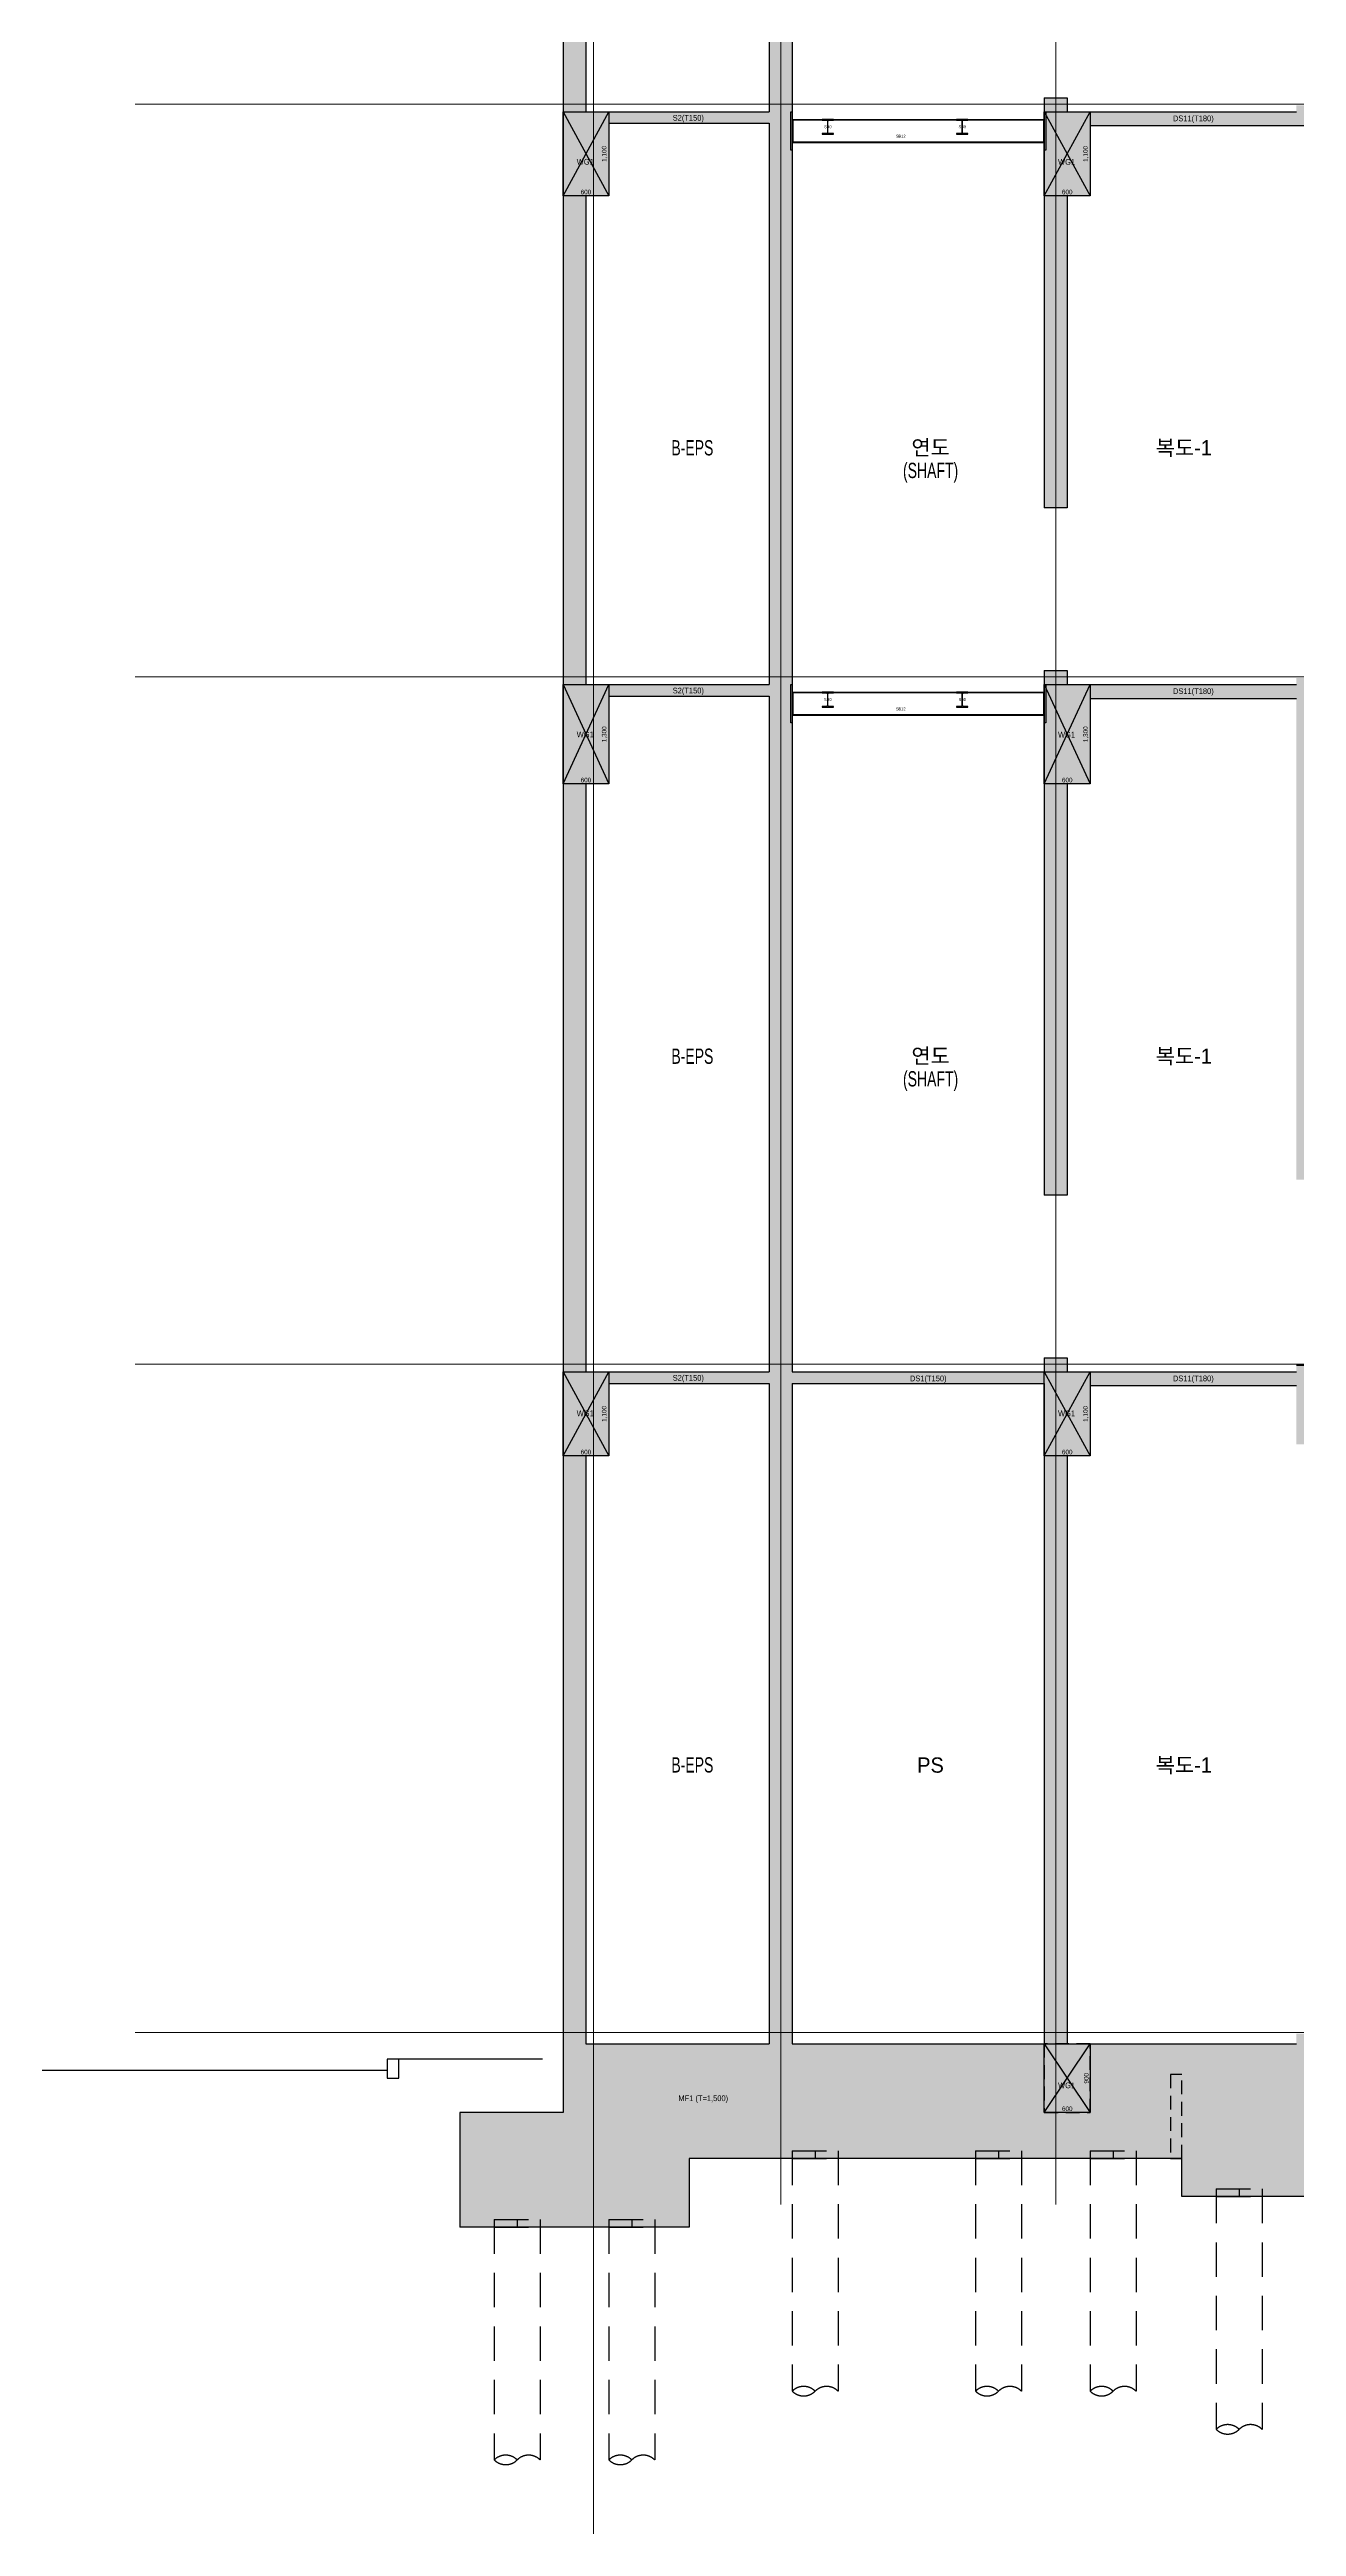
# Model space of a CAD drawing. Header units: millimetres. Extents: x 0 to 841000, y -242618 to -87908.
# Drawn here: x 278540 to 294861, y -207949 to -175513 of the extents above; entities that cross this region are included whole.
import ezdxf
from ezdxf.enums import TextEntityAlignment as Align

# ---------------------------------------------------------------- set-up
doc = ezdxf.new("R2010")
doc.units = ezdxf.units.MM
doc.header["$LTSCALE"] = 250
for name, pattern in [('HID', [2.8, 1.8, -1]), ('HIDDEN', [9.525, 6.35, -3.175]), ('PHANTOM2', [31.75, 15.875, -3.175, 3.175, -3.175, 3.175, -3.175])]:
    doc.linetypes.add(name, pattern=pattern)
doc.layers.get('Defpoints').update_dxf_attribs({"color": 151})
for name, color, linetype in [('A-CON', 2, 'Continuous'), ('A-CON-HID', 4, 'HID'), ('A-ETC-5', 5, 'Continuous'), ('A-SITE', 3, 'PHANTOM2'), ('S-STEEL', 3, 'Continuous'), ('구조SOLID', 253, 'Continuous'), ('기초', 5, 'HIDDEN')]:
    doc.layers.add(name, color=color, linetype=linetype)
for name, color, linetype, plot in [('AS-HIDLINE', 205, 'Continuous', False), ('NO-TEXT', 150, 'Continuous', False), ('NOPLOT', 191, 'Continuous', False)]:
    doc.layers.add(name, color=color, linetype=linetype, plot=plot)
doc.layers.add('CEN', color=1, linetype='Continuous', lineweight=9)
doc.styles.add('Gdim', font='Dotum.ttf')
doc.dimstyles.new('G-Xdim', dxfattribs={"dimscale": 30, "dimtxt": 2, "dimasz": 1, "dimexe": 1.2, "dimexo": 1.2, "dimgap": 0, "dimtad": 1, "dimdec": 1, "dimdsep": 46, "dimlunit": 6, "dimtxsty": 'Gdim', "dimcen": 1, "dimse1": 1, "dimse2": 1, "dimsd1": 1, "dimsd2": 1, "dimclrd": 1, "dimclre": 1, "dimclrt": 256, "dimadec": 0, "dimazin": 0, "dimtfac": 1, "dimtdec": 1, "dimtix": 1, "dimtmove": 2, "dimatfit": 1, "dimfxl": 2, "dimtolj": 1, "dimlwd": -1, "dimlwe": -1, "dimarcsym": 0})

# ---------------------------------------------------------------- blocks, each defined once
blk = doc.blocks.new('*D623')
at = {"layer": 'Defpoints', "color": 0, "linetype": 'Continuous', "transparency": 16777216}
for p in [(-200, -1100), (400, -1080), (400, -1100)]:
    blk.add_point(p, dxfattribs=at)
at = {"layer": 'AS-HIDLINE', "linetype": 'Continuous', "transparency": 16777216, "insert": (100, -1050), "char_height": 60, "attachment_point": 5, "style": 'Gdim'}
blk.add_mtext('\\A1;600', dxfattribs=at)
blk = doc.blocks.new('*D624')
at = {"layer": 'Defpoints', "color": 0, "linetype": 'Continuous', "transparency": 16777216}
for p in [(400, 0), (380, 0), (400, -1100)]:
    blk.add_point(p, dxfattribs=at)
at = {"layer": 'AS-HIDLINE', "linetype": 'Continuous', "transparency": 16777216, "insert": (344, -550), "char_height": 60, "attachment_point": 5, "rotation": 90, "style": 'Gdim'}
blk.add_mtext('\\A1;1,100', dxfattribs=at)
blk = doc.blocks.new('*D625')
at = {"layer": 'Defpoints', "color": 0, "linetype": 'Continuous', "transparency": 16777216}
for p in [(-200, -1100), (400, -1080), (400, -1100)]:
    blk.add_point(p, dxfattribs=at)
at = {"layer": 'AS-HIDLINE', "linetype": 'Continuous', "transparency": 16777216, "insert": (100, -1050), "char_height": 60, "attachment_point": 5, "style": 'Gdim'}
blk.add_mtext('\\A1;600', dxfattribs=at)
blk = doc.blocks.new('*D626')
at = {"layer": 'Defpoints', "color": 0, "linetype": 'Continuous', "transparency": 16777216}
for p in [(400, 0), (380, 0), (400, -1100)]:
    blk.add_point(p, dxfattribs=at)
at = {"layer": 'AS-HIDLINE', "linetype": 'Continuous', "transparency": 16777216, "insert": (344, -550), "char_height": 60, "attachment_point": 5, "rotation": 90, "style": 'Gdim'}
blk.add_mtext('\\A1;1,100', dxfattribs=at)
blk = doc.blocks.new('*D595')
at = {"layer": 'Defpoints', "color": 0, "linetype": 'Continuous', "transparency": 16777216}
for p in [(400, -1280), (-200, -1300), (400, -1300)]:
    blk.add_point(p, dxfattribs=at)
at = {"layer": 'AS-HIDLINE', "linetype": 'Continuous', "transparency": 16777216, "insert": (100, -1250), "char_height": 60, "attachment_point": 5, "style": 'Gdim'}
blk.add_mtext('\\A1;600', dxfattribs=at)
blk = doc.blocks.new('*D596')
at = {"layer": 'Defpoints', "color": 0, "linetype": 'Continuous', "transparency": 16777216}
for p in [(400, 0), (380, 0), (400, -1300)]:
    blk.add_point(p, dxfattribs=at)
at = {"layer": 'AS-HIDLINE', "linetype": 'Continuous', "transparency": 16777216, "insert": (344, -650), "char_height": 60, "attachment_point": 5, "rotation": 90, "style": 'Gdim'}
blk.add_mtext('\\A1;1,300', dxfattribs=at)
blk = doc.blocks.new('*D549')
at = {"layer": 'Defpoints', "color": 0, "linetype": 'Continuous', "transparency": 16777216}
for p in [(400, -1280), (-200, -1300), (400, -1300)]:
    blk.add_point(p, dxfattribs=at)
at = {"layer": 'AS-HIDLINE', "linetype": 'Continuous', "transparency": 16777216, "insert": (100, -1250), "char_height": 60, "attachment_point": 5, "style": 'Gdim'}
blk.add_mtext('\\A1;600', dxfattribs=at)
blk = doc.blocks.new('*D550')
at = {"layer": 'Defpoints', "color": 0, "linetype": 'Continuous', "transparency": 16777216}
for p in [(400, 0), (380, 0), (400, -1300)]:
    blk.add_point(p, dxfattribs=at)
at = {"layer": 'AS-HIDLINE', "linetype": 'Continuous', "transparency": 16777216, "insert": (344, -650), "char_height": 60, "attachment_point": 5, "rotation": 90, "style": 'Gdim'}
blk.add_mtext('\\A1;1,300', dxfattribs=at)
blk = doc.blocks.new('*D541')
at = {"layer": 'Defpoints', "color": 0, "linetype": 'Continuous', "transparency": 16777216}
for p in [(-200, -1100), (400, -1080), (400, -1100)]:
    blk.add_point(p, dxfattribs=at)
at = {"layer": 'AS-HIDLINE', "linetype": 'Continuous', "transparency": 16777216, "insert": (100, -1050), "char_height": 60, "attachment_point": 5, "style": 'Gdim'}
blk.add_mtext('\\A1;600', dxfattribs=at)
blk = doc.blocks.new('*D542')
at = {"layer": 'Defpoints', "color": 0, "linetype": 'Continuous', "transparency": 16777216}
for p in [(400, 0), (380, 0), (400, -1100)]:
    blk.add_point(p, dxfattribs=at)
at = {"layer": 'AS-HIDLINE', "linetype": 'Continuous', "transparency": 16777216, "insert": (344, -550), "char_height": 60, "attachment_point": 5, "rotation": 90, "style": 'Gdim'}
blk.add_mtext('\\A1;1,100', dxfattribs=at)
blk = doc.blocks.new('*D543')
at = {"layer": 'Defpoints', "color": 0, "linetype": 'Continuous', "transparency": 16777216}
for p in [(-200, -1100), (400, -1080), (400, -1100)]:
    blk.add_point(p, dxfattribs=at)
at = {"layer": 'AS-HIDLINE', "linetype": 'Continuous', "transparency": 16777216, "insert": (100, -1050), "char_height": 60, "attachment_point": 5, "style": 'Gdim'}
blk.add_mtext('\\A1;600', dxfattribs=at)
blk = doc.blocks.new('*D544')
at = {"layer": 'Defpoints', "color": 0, "linetype": 'Continuous', "transparency": 16777216}
for p in [(400, 0), (380, 0), (400, -1100)]:
    blk.add_point(p, dxfattribs=at)
at = {"layer": 'AS-HIDLINE', "linetype": 'Continuous', "transparency": 16777216, "insert": (344, -550), "char_height": 60, "attachment_point": 5, "rotation": 90, "style": 'Gdim'}
blk.add_mtext('\\A1;1,100', dxfattribs=at)
blk = doc.blocks.new('파일')
at = {"layer": 'NOPLOT', "linetype": 'HID'}
blk.add_line((71, 790, 0), (671, 790, 0), dxfattribs=at)
at = {"layer": 'NOPLOT'}
blk.add_line((371, 890, 0), (371, 790, 0), dxfattribs=at)
at = {"layer": '기초', "linetype": 'HID'}
for p, q in [((71, 890, 0), (671, 890, 0)), ((71, 890, 0), (71, -2258, 0)), ((671, 890, 0), (671, -2258, 0))]:
    blk.add_line(p, q, dxfattribs=at)
for centre, start, end in [((221, -2408, 0), 45, 135), ((221, -2108, 0), 225, 315), ((521, -2408, 0), 45, 135)]:
    blk.add_arc(centre, 212, start, end, dxfattribs=at)
blk = doc.blocks.new('*U75')
blk.add_lwpolyline([(-16, 9, 0.414214), (-3, 22), (-3, 172, 0.414214), (-16, 185), (-75, 185), (-75, 194), (75, 194), (75, 185), (16, 185, 0.414214), (3, 172), (3, 22, 0.414214), (16, 9), (75, 9), (75, 0), (-75, 0), (-75, 9)], format="xyb", close=True)
blk = doc.blocks.new('A$C235439a9')
at = {"layer": 'A-ETC-5'}
for p, q in [((-3290, 1168), (-10, 1168)), ((-3290, 1168), (-3290, 868)), ((-10, 1159), (-3290, 1159)), ((-10, 1168), (-10, 868)), ((-3290, 877), (-10, 877)), ((-3290, 868), (-10, 868))]:
    blk.add_line(p, q, dxfattribs=at)
at = {"layer": 'S-STEEL', "elevation": 0}
blk.add_lwpolyline([(-3319, 1268), (-3300, 1268), (-3300, 768), (-3319, 768)], close=True, dxfattribs=at)
at = {"layer": 'S-STEEL'}
blk.add_lwpolyline([(0, 1268), (19, 1268), (19, 768), (0, 768)], close=True, dxfattribs=at)
at = {"layer": 'S-STEEL', "xscale": -1, "rotation": 180}
for p in [(-2835, 1168), (-1075, 1168)]:
    blk.add_blockref('*U75', p, dxfattribs=at)
at = {"layer": 'AS-HIDLINE', "linetype": 'Continuous', "style": 'Gdim'}
for s, p in [('SB0', (-2834, 1073)), ('SB0', (-1074, 1073)), ('SB12', (-1880, 950))]:
    blk.add_text(s, height=37.5, dxfattribs=at).set_placement(p, align=Align.MIDDLE_CENTER)
blk = doc.blocks.new('*D303')
at = {"layer": 'Defpoints', "color": 0, "linetype": 'Continuous', "transparency": 16777216}
for p in [(-200, -900), (400, -880), (400, -900)]:
    blk.add_point(p, dxfattribs=at)
at = {"layer": 'AS-HIDLINE', "linetype": 'Continuous', "transparency": 16777216, "insert": (100, -850), "char_height": 60, "attachment_point": 5, "style": 'Gdim'}
blk.add_mtext('\\A1;600', dxfattribs=at)
blk = doc.blocks.new('*D304')
at = {"layer": 'Defpoints', "color": 0, "linetype": 'Continuous', "transparency": 16777216}
for p in [(400, 0), (380, 0), (400, -900)]:
    blk.add_point(p, dxfattribs=at)
at = {"layer": 'AS-HIDLINE', "linetype": 'Continuous', "transparency": 16777216, "insert": (350, -450), "char_height": 60, "attachment_point": 5, "rotation": 90, "style": 'Gdim'}
blk.add_mtext('\\A1;900', dxfattribs=at)
blk = doc.blocks.new('*U259')
at = {"layer": 'AS-HIDLINE', "linetype": 'Continuous'}
for p, q in [((-200, -1100), (400, 0)), ((-200, 0), (400, -1100))]:
    blk.add_line(p, q, dxfattribs=at)
blk.add_lwpolyline([(-200, -1100), (-200, 0), (400, 0), (400, -1100)], close=True, dxfattribs=at)
dim = blk.add_linear_dim(base=(380.13, 0), p1=(400, -1100), p2=(400, 0), angle=90, dimstyle='G-Xdim', override={"dimtxsty": 'Gdim'}, dxfattribs=at)
dim.commit()
dim.dimension.update_dxf_attribs({"geometry": '*D624', "text_midpoint": (344.31, -550)})
dim = blk.add_linear_dim(base=(400, -1080.06), p1=(-200, -1100), p2=(400, -1100), dimstyle='G-Xdim', override={"dimtxsty": 'Gdim'}, dxfattribs=at)
dim.commit()
dim.dimension.update_dxf_attribs({"geometry": '*D623', "text_midpoint": (100, -1050.02)})
blk = doc.blocks.new('*U260')
at = {"layer": 'AS-HIDLINE', "linetype": 'Continuous'}
for p, q in [((-200, -1100), (400, 0)), ((-200, 0), (400, -1100))]:
    blk.add_line(p, q, dxfattribs=at)
blk.add_lwpolyline([(-200, -1100), (-200, 0), (400, 0), (400, -1100)], close=True, dxfattribs=at)
dim = blk.add_linear_dim(base=(380.13, 0), p1=(400, -1100), p2=(400, 0), angle=90, dimstyle='G-Xdim', override={"dimtxsty": 'Gdim'}, dxfattribs=at)
dim.commit()
dim.dimension.update_dxf_attribs({"geometry": '*D626', "text_midpoint": (344.31, -550)})
dim = blk.add_linear_dim(base=(400, -1080.06), p1=(-200, -1100), p2=(400, -1100), dimstyle='G-Xdim', override={"dimtxsty": 'Gdim'}, dxfattribs=at)
dim.commit()
dim.dimension.update_dxf_attribs({"geometry": '*D625', "text_midpoint": (100, -1050.02)})
blk = doc.blocks.new('*U245')
at = {"layer": 'AS-HIDLINE', "linetype": 'Continuous'}
for p, q in [((-200, -1300), (400, 0)), ((-200, 0), (400, -1300))]:
    blk.add_line(p, q, dxfattribs=at)
blk.add_lwpolyline([(-200, -1300), (-200, 0), (400, 0), (400, -1300)], close=True, dxfattribs=at)
dim = blk.add_linear_dim(base=(380.13, 0), p1=(400, -1300), p2=(400, 0), angle=90, dimstyle='G-Xdim', override={"dimtxsty": 'Gdim'}, dxfattribs=at)
dim.commit()
dim.dimension.update_dxf_attribs({"geometry": '*D596', "text_midpoint": (344.31, -650)})
dim = blk.add_linear_dim(base=(400, -1280.06), p1=(-200, -1300), p2=(400, -1300), dimstyle='G-Xdim', override={"dimtxsty": 'Gdim'}, dxfattribs=at)
dim.commit()
dim.dimension.update_dxf_attribs({"geometry": '*D595', "text_midpoint": (100, -1250.02)})
blk = doc.blocks.new('*U222')
at = {"layer": 'AS-HIDLINE', "linetype": 'Continuous'}
for p, q in [((-200, -1300), (400, 0)), ((-200, 0), (400, -1300))]:
    blk.add_line(p, q, dxfattribs=at)
blk.add_lwpolyline([(-200, -1300), (-200, 0), (400, 0), (400, -1300)], close=True, dxfattribs=at)
dim = blk.add_linear_dim(base=(380.13, 0), p1=(400, -1300), p2=(400, 0), angle=90, dimstyle='G-Xdim', override={"dimtxsty": 'Gdim'}, dxfattribs=at)
dim.commit()
dim.dimension.update_dxf_attribs({"geometry": '*D550', "text_midpoint": (344.31, -650)})
dim = blk.add_linear_dim(base=(400, -1280.06), p1=(-200, -1300), p2=(400, -1300), dimstyle='G-Xdim', override={"dimtxsty": 'Gdim'}, dxfattribs=at)
dim.commit()
dim.dimension.update_dxf_attribs({"geometry": '*D549', "text_midpoint": (100, -1250.02)})
blk = doc.blocks.new('*U218')
at = {"layer": 'AS-HIDLINE', "linetype": 'Continuous'}
for p, q in [((-200, -1100), (400, 0)), ((-200, 0), (400, -1100))]:
    blk.add_line(p, q, dxfattribs=at)
blk.add_lwpolyline([(-200, -1100), (-200, 0), (400, 0), (400, -1100)], close=True, dxfattribs=at)
dim = blk.add_linear_dim(base=(380.13, 0), p1=(400, -1100), p2=(400, 0), angle=90, dimstyle='G-Xdim', override={"dimtxsty": 'Gdim'}, dxfattribs=at)
dim.commit()
dim.dimension.update_dxf_attribs({"geometry": '*D542', "text_midpoint": (344.31, -550)})
dim = blk.add_linear_dim(base=(400, -1080.06), p1=(-200, -1100), p2=(400, -1100), dimstyle='G-Xdim', override={"dimtxsty": 'Gdim'}, dxfattribs=at)
dim.commit()
dim.dimension.update_dxf_attribs({"geometry": '*D541', "text_midpoint": (100, -1050.02)})
blk = doc.blocks.new('*U219')
at = {"layer": 'AS-HIDLINE', "linetype": 'Continuous'}
for p, q in [((-200, -1100), (400, 0)), ((-200, 0), (400, -1100))]:
    blk.add_line(p, q, dxfattribs=at)
blk.add_lwpolyline([(-200, -1100), (-200, 0), (400, 0), (400, -1100)], close=True, dxfattribs=at)
dim = blk.add_linear_dim(base=(380.13, 0), p1=(400, -1100), p2=(400, 0), angle=90, dimstyle='G-Xdim', override={"dimtxsty": 'Gdim'}, dxfattribs=at)
dim.commit()
dim.dimension.update_dxf_attribs({"geometry": '*D544', "text_midpoint": (344.31, -550)})
dim = blk.add_linear_dim(base=(400, -1080.06), p1=(-200, -1100), p2=(400, -1100), dimstyle='G-Xdim', override={"dimtxsty": 'Gdim'}, dxfattribs=at)
dim.commit()
dim.dimension.update_dxf_attribs({"geometry": '*D543', "text_midpoint": (100, -1050.02)})
blk = doc.blocks.new('*U90')
at = {"layer": 'AS-HIDLINE', "linetype": 'Continuous'}
for p, q in [((-200, -900), (400, 0)), ((-200, 0), (400, -900))]:
    blk.add_line(p, q, dxfattribs=at)
blk.add_lwpolyline([(-200, -900), (-200, 0), (400, 0), (400, -900)], close=True, dxfattribs=at)
dim = blk.add_linear_dim(base=(380.13, 0), p1=(400, -900), p2=(400, 0), angle=90, dimstyle='G-Xdim', override={"dimtxsty": 'Gdim'}, dxfattribs=at)
dim.commit()
dim.dimension.update_dxf_attribs({"geometry": '*D304', "text_midpoint": (350.09, -450)})
dim = blk.add_linear_dim(base=(400, -880.06), p1=(-200, -900), p2=(400, -900), dimstyle='G-Xdim', override={"dimtxsty": 'Gdim'}, dxfattribs=at)
dim.commit()
dim.dimension.update_dxf_attribs({"geometry": '*D303', "text_midpoint": (100, -850.02)})

msp = doc.modelspace()

# ---------------------------------------------------------------- hatches: boundary and pattern name
at = {"layer": '구조SOLID'}
h = msp.add_hatch(color=256, dxfattribs=at)
h.dxf.hatch_style = 1
h.paths.add_polyline_path([(370260.662, -155379.484), (370060.662, -155379.484), (370060.662, -155259.484), (370260.662, -155229.484), (370260.662, -154479.481), (370460.662, -154479.481), (370460.662, -202279.481), (371810.661, -202279.481), (371810.661, -203779.481), (368810.661, -203779.481), (368810.661, -202279.481), (369860.662, -202279.481), (369860.662, -202029.481), (364160.662, -202029.481), (364160.662, -202529.481), (363560.662, -202529.481), (363560.662, -202029.481), (362360.662, -202029.481), (362360.662, -203629.481), (358160.662, -203629.481), (358160.662, -202029.481), (351710.662, -202029.481), (351710.662, -204659.481), (347210.662, -204659.481), (347210.662, -202029.481), (340910.662, -202029.481), (340910.662, -204659.481), (336410.662, -204659.481), (336410.662, -202029.481), (330110.662, -202029.481), (330110.662, -204659.481), (325610.662, -204659.481), (325610.662, -202029.481), (319310.662, -202029.481), (319310.662, -203829.481), (314810.662, -203829.481), (314810.662, -202029.481), (308510.662, -202029.481), (308510.662, -203829.481), (304010.662, -203829.481), (304010.662, -202029.481), (297560.662, -202029.481), (297560.662, -203629.481), (293360.662, -203629.481), (293360.662, -203129.481), (286910.662, -203129.481), (286910.662, -204029.481), (283910.662, -204029.481), (283910.662, -202529.481), (285260.662, -202529.481), (285260.662, -154479.481), (285460.662, -154479.481), (285460.662, -155529.484), (285660.662, -155559.484), (285660.662, -155679.484), (285460.662, -155679.484), (285460.662, -156279.481), (287960.662, -156279.481), (287960.662, -155679.484), (287660.662, -155679.484), (287660.662, -155559.484), (287960.662, -155514.484), (287960.662, -152929.481), (288260.662, -152929.481), (288260.662, -153479.481), (288460.662, -153479.481), (288460.662, -153629.481), (288260.662, -153629.481), (288260.662, -192829.481), (291560.662, -192829.481), (291560.662, -192644.481), (291860.662, -192644.481), (291860.662, -192829.481), (294860.662, -192829.481), (294860.662, -192744.481), (295110.662, -192744.481), (295110.662, -192879.481), (360610.662, -192879.481), (360610.662, -192744.481), (360860.662, -192744.481), (360860.662, -192829.481), (363860.662, -192829.481), (363860.662, -192644.481), (364060.662, -192644.481), (364060.662, -192829.481), (370160.662, -192829.481), (370160.662, -184929.481), (369960.662, -184929.481), (369960.662, -183979.481), (367210.662, -183979.481), (367210.662, -184429.481), (366810.662, -184429.481), (366810.662, -183979.481), (364160.662, -183979.481), (364160.662, -185129.481), (363560.662, -185129.481), (363560.662, -184009.481), (360860.662, -184009.481), (360860.662, -185129.481), (360860.662, -190314.481), (360610.662, -190314.481), (360610.662, -185129.481), (360160.662, -185129.481), (360160.662, -184009.481), (357010.662, -184009.481), (357010.662, -184729.481), (356310.662, -184729.481), (356310.662, -184009.481), (353410.662, -184009.481), (353410.662, -184729.481), (352710.662, -184729.481), (352710.662, -184009.481), (349810.662, -184009.481), (349810.662, -184729.481), (349110.662, -184729.481), (349110.662, -184009.481), (346210.662, -184009.481), (346210.662, -184729.481), (345510.662, -184729.481), (345510.662, -184009.481), (342610.662, -184009.481), (342610.662, -184729.481), (341910.662, -184729.481), (341910.662, -184009.481), (339010.662, -184009.481), (339010.662, -184729.481), (338310.662, -184729.481), (338310.662, -184009.481), (335410.662, -184009.481), (335410.662, -184729.481), (334710.662, -184729.481), (334710.662, -184009.481), (331810.662, -184009.481), (331810.662, -184729.481), (331110.662, -184729.481), (331110.662, -184009.481), (328210.662, -184009.481), (328210.662, -184729.481), (327510.662, -184729.481), (327510.662, -184009.481), (324610.662, -184009.481), (324610.662, -184729.481), (323910.662, -184729.481), (323910.662, -184009.481), (321010.662, -184009.481), (321010.662, -184729.481), (320310.662, -184729.481), (320310.662, -184009.481), (317410.662, -184009.481), (317410.662, -184729.481), (316710.662, -184729.481), (316710.662, -184009.481), (313810.662, -184009.481), (313810.662, -184729.481), (313110.662, -184729.481), (313110.662, -184009.481), (310210.662, -184009.481), (310210.662, -184729.481), (309510.662, -184729.481), (309510.662, -184009.481), (306610.662, -184009.481), (306610.662, -184729.481), (305910.662, -184729.481), (305910.662, -184009.481), (303010.662, -184009.481), (303010.662, -184729.481), (302310.662, -184729.481), (302310.662, -184009.481), (299410.662, -184009.481), (299410.662, -184729.481), (298710.662, -184729.481), (298710.662, -184009.481), (295560.662, -184009.481), (295560.662, -185129.481), (295110.662, -185129.481), (295110.662, -190314.481), (294860.662, -190314.481), (294860.662, -184009.481), (292160.662, -184009.481), (292160.662, -185129.481), (291860.662, -185129.481), (291860.662, -190514.481), (291560.662, -190514.481), (291560.662, -183644.481), (291860.662, -183644.481), (291860.662, -183829.481), (294860.662, -183829.481), (294860.662, -183744.481), (295060.662, -183744.481), (295060.662, -183829.481), (360660.662, -183829.481), (360660.662, -183744.481), (360860.662, -183744.481), (360860.662, -183829.481), (363860.662, -183829.481), (363860.662, -183644.481), (364060.662, -183644.481), (364060.662, -183829.481), (370160.662, -183829.481), (370160.662, -177429.481), (369960.662, -177429.481), (369960.662, -176479.481), (367210.662, -176479.481), (367210.662, -176929.481), (366810.662, -176929.481), (366810.662, -176479.481), (364160.662, -176479.481), (364160.662, -177429.481), (363560.662, -177429.481), (363560.662, -176509.481), (360610.662, -176509.481), (360610.662, -177429.481), (359910.662, -177429.481), (359910.662, -176509.481), (357010.662, -176509.481), (357010.662, -177429.481), (356310.662, -177429.481), (356310.662, -176509.481), (353410.662, -176509.481), (353410.662, -177429.481), (352710.662, -177429.481), (352710.662, -176509.481), (349810.662, -176509.481), (349810.662, -177429.481), (349110.662, -177429.481), (349110.662, -176509.481), (346210.662, -176509.481), (346210.662, -177429.481), (345510.662, -177429.481), (345510.662, -176509.481), (342610.662, -176509.481), (342610.662, -177429.481), (341910.662, -177429.481), (341910.662, -176509.481), (339010.662, -176509.481), (339010.662, -177429.481), (338310.662, -177429.481), (338310.662, -176509.481), (335410.662, -176509.481), (335410.662, -177429.481), (334710.662, -177429.481), (334710.662, -176509.481), (331810.662, -176509.481), (331810.662, -177429.481), (331110.662, -177429.481), (331110.662, -176509.481), (328210.662, -176509.481), (328210.662, -177429.481), (327510.662, -177429.481), (327510.662, -176509.481), (324610.662, -176509.481), (324610.662, -177429.481), (323910.662, -177429.481), (323910.662, -176509.481), (321010.662, -176509.481), (321010.662, -177429.481), (320310.662, -177429.481), (320310.662, -176509.481), (317410.662, -176509.481), (317410.662, -177429.481), (316710.662, -177429.481), (316710.662, -176509.481), (313810.662, -176509.481), (313810.662, -177429.481), (313110.662, -177429.481), (313110.662, -176509.481), (310210.662, -176509.481), (310210.662, -177429.481), (309510.662, -177429.481), (309510.662, -176509.481), (306610.662, -176509.481), (306610.662, -177429.481), (305910.662, -177429.481), (305910.662, -176509.481), (303010.662, -176509.481), (303010.662, -177429.481), (302310.662, -177429.481), (302310.662, -176509.481), (299410.662, -176509.481), (299410.662, -177429.481), (298710.662, -177429.481), (298710.662, -176509.481), (295810.662, -176509.481), (295810.662, -177429.481), (295110.662, -177429.481), (295110.662, -176509.481), (292160.662, -176509.481), (292160.662, -177429.481), (291860.662, -177429.481), (291860.662, -181514.481), (291560.662, -181514.481), (291560.662, -176144.481), (291860.662, -176144.481), (291860.662, -176329.481), (294860.662, -176329.481), (294860.662, -176244.481), (295060.662, -176244.481), (295060.662, -176329.481), (360660.662, -176329.481), (360660.662, -176244.481), (360860.662, -176244.481), (360860.662, -176329.481), (363860.662, -176329.481), (363860.662, -176144.481), (364060.662, -176144.481), (364060.662, -176329.481), (370160.662, -176329.481), (370160.662, -170429.481), (369960.662, -170429.481), (369960.662, -169479.481), (364160.662, -169479.481), (364160.662, -170429.481), (363560.662, -170429.481), (363560.662, -169509.481), (360610.662, -169509.481), (360610.662, -170429.481), (359910.662, -170429.481), (359910.662, -169509.481), (357010.662, -169509.481), (357010.662, -170429.481), (356310.662, -170429.481), (356310.662, -169509.481), (353410.662, -169509.481), (353410.662, -170429.481), (352710.662, -170429.481), (352710.662, -169509.481), (349810.662, -169509.481), (349810.662, -170429.481), (349110.662, -170429.481), (349110.662, -169509.481), (346210.662, -169509.481), (346210.662, -170429.481), (345510.662, -170429.481), (345510.662, -169509.481), (342610.662, -169509.481), (342610.662, -170429.481), (341910.662, -170429.481), (341910.662, -169509.481), (339010.662, -169509.481), (339010.662, -170429.481), (338310.662, -170429.481), (338310.662, -169509.481), (335410.662, -169509.481), (335410.662, -170429.481), (334710.662, -170429.481), (334710.662, -169509.481), (331810.662, -169509.481), (331810.662, -170429.481), (331110.662, -170429.481), (331110.662, -169509.481), (328210.662, -169509.481), (328210.662, -170429.481), (327510.662, -170429.481), (327510.662, -169509.481), (324610.662, -169509.481), (324610.662, -170429.481), (323910.662, -170429.481), (323910.662, -169509.481), (321010.662, -169509.481), (321010.662, -170429.481), (320310.662, -170429.481), (320310.662, -169509.481), (317410.662, -169509.481), (317410.662, -170429.481), (316710.662, -170429.481), (316710.662, -169509.481), (313810.662, -169509.481), (313810.662, -170429.481), (313110.662, -170429.481), (313110.662, -169509.481), (310210.662, -169509.481), (310210.662, -170429.481), (309510.662, -170429.481), (309510.662, -169509.481), (306610.662, -169509.481), (306610.662, -170429.481), (305910.662, -170429.481), (305910.662, -169509.481), (303010.662, -169509.481), (303010.662, -170429.481), (302310.662, -170429.481), (302310.662, -169509.481), (299410.662, -169509.481), (299410.662, -170429.481), (298710.662, -170429.481), (298710.662, -169509.481), (295810.662, -169509.481), (295810.662, -170429.481), (295110.662, -170429.481), (295110.662, -169509.481), (292160.662, -169509.481), (292160.662, -170429.481), (291860.662, -170429.481), (291860.662, -174014.481), (291560.662, -174014.481), (291560.662, -169144.481), (291860.662, -169144.481), (291860.662, -169329.481), (294860.662, -169329.481), (294860.662, -169244.481), (295060.662, -169244.481), (295060.662, -169329.481), (360660.662, -169329.481), (360660.662, -169244.481), (360860.662, -169244.481), (360860.662, -169329.481), (363860.662, -169329.481), (363860.662, -169144.481), (364060.662, -169144.481), (364060.662, -169329.481), (370160.662, -169329.481), (370160.662, -162429.481), (369960.662, -162429.481), (369960.662, -161479.481), (367210.662, -161479.481), (367210.662, -161929.481), (366810.662, -161929.481), (366810.662, -161479.481), (364060.662, -161479.481), (364060.662, -162629.481), (363460.662, -162629.481), (363460.662, -161709.481), (360660.662, -161709.481), (360660.662, -162629.481), (359860.662, -162629.481), (359860.662, -161709.481), (357060.662, -161709.481), (357060.662, -162629.481), (356260.662, -162629.481), (356260.662, -161709.481), (353460.662, -161709.481), (353460.662, -162629.481), (352660.662, -162629.481), (352660.662, -161709.481), (349860.662, -161709.481), (349860.662, -162629.481), (349060.662, -162629.481), (349060.662, -161709.481), (346260.662, -161709.481), (346260.662, -162629.481), (345460.662, -162629.481), (345460.662, -161709.481), (342660.662, -161709.481), (342660.662, -162629.481), (341860.662, -162629.481), (341860.662, -161709.481), (339060.662, -161709.481), (339060.662, -162629.481), (338260.662, -162629.481), (338260.662, -161709.481), (335460.662, -161709.481), (335460.662, -162629.481), (334660.662, -162629.481), (334660.662, -161709.481), (331860.662, -161709.481), (331860.662, -162629.481), (331060.662, -162629.481), (331060.662, -161709.481), (328260.662, -161709.481), (328260.662, -162629.481), (327460.662, -162629.481), (327460.662, -161709.481), (324660.662, -161709.481), (324660.662, -162629.481), (323860.662, -162629.481), (323860.662, -161709.481), (321060.662, -161709.481), (321060.662, -162629.481), (320260.662, -162629.481), (320260.662, -161709.481), (317460.662, -161709.481), (317460.662, -162629.481), (316660.662, -162629.481), (316660.662, -161709.481), (313860.662, -161709.481), (313860.662, -162629.481), (313060.662, -162629.481), (313060.662, -161709.481), (310260.662, -161709.481), (310260.662, -162629.481), (309460.662, -162629.481), (309460.662, -161709.481), (306660.662, -161709.481), (306660.662, -162629.481), (305860.662, -162629.481), (305860.662, -161709.481), (303060.662, -161709.481), (303060.662, -162629.481), (302260.662, -162629.481), (302260.662, -161709.481), (299460.662, -161709.481), (299460.662, -162629.481), (298660.662, -162629.481), (298660.662, -161709.481), (295860.662, -161709.481), (295860.662, -162629.481), (295060.662, -162629.481), (295060.662, -161709.481), (292160.662, -161709.481), (292160.662, -162629.481), (291860.662, -162629.481), (291860.662, -167014.481), (291560.662, -167014.481), (291560.662, -160929.481), (291860.662, -160929.481), (292160.662, -160959.481), (292160.662, -161079.481), (292130.662, -161079.481), (291860.662, -161079.481), (291860.662, -161529.481), (363860.662, -161529.481), (363860.662, -161079.481), (363560.662, -161079.481), (363560.662, -160959.481), (363860.662, -160929.481), (364060.662, -160929.481), (364060.662, -161329.481), (370160.662, -161329.481), (370160.662, -156679.481), (369960.662, -156679.481), (369960.662, -156129.481), (367260.662, -156129.481), (367260.662, -156679.481), (366760.662, -156679.481), (366760.662, -156129.481), (364360.662, -156129.481), (364360.662, -156679.481), (364060.662, -156679.481), (364060.662, -158799.481), (363860.662, -158799.481), (363860.662, -155229.484), (364060.662, -155229.484), (364260.662, -155259.484), (364260.662, -155379.484), (364060.662, -155379.484), (364060.662, -155979.481), (370260.662, -155979.481)])
h.paths.add_polyline_path([(316560.662, -201629.481), (316560.662, -201494.481), (316360.662, -201494.481), (316360.662, -201629.481), (295060.662, -201629.481), (295060.662, -201494.481), (294860.662, -201494.481), (294860.662, -201629.481), (291860.662, -201629.481), (291860.662, -193929.481), (292160.662, -193929.481), (292160.662, -193009.481), (294860.662, -193009.481), (294860.662, -193779.481), (295560.662, -193779.481), (295560.662, -193059.481), (298710.662, -193059.481), (298710.662, -193779.481), (299410.662, -193779.481), (299410.662, -193059.481), (302310.662, -193059.481), (302310.662, -193779.481), (303010.662, -193779.481), (303010.662, -193059.481), (305910.662, -193059.481), (305910.662, -193779.481), (306610.662, -193779.481), (306610.662, -193059.481), (309510.662, -193059.481), (309510.662, -193779.481), (310210.662, -193779.481), (310210.662, -193059.481), (313110.662, -193059.481), (313110.662, -193779.481), (313810.662, -193779.481), (313810.662, -193059.481), (316710.662, -193059.481), (316710.662, -193779.481), (317410.662, -193779.481), (317410.662, -193059.481), (320310.662, -193059.481), (320310.662, -193779.481), (321010.662, -193779.481), (321010.662, -193059.481), (323910.662, -193059.481), (323910.662, -193779.481), (324610.662, -193779.481), (324610.662, -193059.481), (327510.662, -193059.481), (327510.662, -193779.481), (328210.662, -193779.481), (328210.662, -193059.481), (331110.662, -193059.481), (331110.662, -193779.481), (331810.662, -193779.481), (331810.662, -193059.481), (334710.662, -193059.481), (334710.662, -193779.481), (335410.662, -193779.481), (335410.662, -193059.481), (338310.662, -193059.481), (338310.662, -193779.481), (339010.662, -193779.481), (339010.662, -193059.481), (341910.662, -193059.481), (341910.662, -193779.481), (342610.662, -193779.481), (342610.662, -193059.481), (345510.662, -193059.481), (345510.662, -193779.481), (346210.662, -193779.481), (346210.662, -193059.481), (349110.662, -193059.481), (349110.662, -193779.481), (349810.662, -193779.481), (349810.662, -193059.481), (352710.662, -193059.481), (352710.662, -193779.481), (353410.662, -193779.481), (353410.662, -193059.481), (356310.662, -193059.481), (356310.662, -193779.481), (357010.662, -193779.481), (357010.662, -193059.481), (360160.662, -193059.481), (360160.662, -193779.481), (360860.662, -193779.481), (360860.662, -193009.481), (363560.662, -193009.481), (363560.662, -193929.481), (364160.662, -193929.481), (364160.662, -192979.481), (366760.662, -192979.481), (366760.662, -193729.481), (367260.662, -193729.481), (367260.662, -192979.481), (369960.662, -192979.481), (369960.662, -193929.481), (370160.662, -193929.481), (370160.662, -201629.481), (364060.662, -201629.481), (364060.662, -201394.481), (363860.662, -201394.481), (363860.662, -201629.481), (345960.662, -201629.481), (345960.662, -201494.481), (345760.662, -201494.481), (345760.662, -201629.481)], flags=16)
h.paths.add_polyline_path([(291560.662, -201629.481), (288260.662, -201629.481), (288260.662, -192979.481), (291560.662, -192979.481)], flags=16)
h.paths.add_polyline_path([(287960.662, -201629.481), (285560.662, -201629.481), (285560.662, -193929.481), (285860.662, -193929.481), (285860.662, -192979.481), (287960.662, -192979.481)], flags=16)
h.paths.add_polyline_path([(287960.662, -192829.481), (285560.662, -192829.481), (285560.662, -185129.481), (285860.662, -185129.481), (285860.662, -183979.481), (287960.662, -183979.481)], flags=16)
h.paths.add_polyline_path([(287960.662, -183829.481), (285560.662, -183829.481), (285560.662, -177429.481), (285860.662, -177429.481), (285860.662, -176479.481), (287960.662, -176479.481)], flags=16)
h.paths.add_polyline_path([(287960.662, -176329.481), (285560.662, -176329.481), (285560.662, -170429.481), (285860.662, -170429.481), (285860.662, -169479.481), (287960.662, -169479.481)], flags=16)
h.paths.add_polyline_path([(287960.662, -169329.481), (285560.662, -169329.481), (285560.662, -162429.481), (285860.662, -162429.481), (285860.662, -161479.481), (287960.662, -161479.481)], flags=16)
h.paths.add_polyline_path([(287960.662, -161329.481), (285560.662, -161329.481), (285560.662, -156979.481), (285760.662, -156979.481), (285760.662, -156429.481), (287960.662, -156429.481)], flags=16)

# ---------------------------------------------------------------- linework, layer by layer
at = {"layer": 'A-CON'}
for p, q in [((288260.662, -153629.481), (288260.662, -192829.481)), ((285260.662, -154479.481), (285260.662, -202529.481)), ((287960.662, -169479.481), (287960.662, -176329.481)), ((285560.662, -170429.481), (285560.662, -176329.481)), ((285560.662, -176329.481), (287960.662, -176329.481)), ((291560.662, -176144.481), (291560.662, -181514.481)), ((291560.662, -176144.481), (291560.662, -176329.481)), ((291560.662, -176144.481), (291860.662, -176144.481)), ((291860.662, -176144.481), (291860.662, -176329.481)), ((291860.662, -176329.481), (294860.662, -176329.481)), ((285860.662, -176479.481), (287960.662, -176479.481)), ((285860.662, -176479.481), (285860.662, -177429.481)), ((287960.662, -176479.481), (287960.662, -183829.481)), ((292160.662, -176509.481), (295110.662, -176509.481)), ((292160.662, -176509.481), (292160.662, -177429.481)), ((285560.662, -177429.481), (285560.662, -183829.481)), ((285860.662, -177429.481), (285560.662, -177429.481)), ((291860.662, -177429.481), (291860.662, -181514.481)), ((292160.662, -177429.481), (291860.662, -177429.481)), ((291860.662, -181514.481), (291560.662, -181514.481)), ((285560.662, -183829.481), (287960.662, -183829.481)), ((291560.662, -183644.481), (291560.662, -190514.481)), ((291560.662, -183644.481), (291560.662, -183829.481)), ((291560.662, -183644.481), (291860.662, -183644.481)), ((291860.662, -183644.481), (291860.662, -183829.481)), ((291860.662, -183829.481), (294860.662, -183829.481)), ((285860.662, -183979.481), (287960.662, -183979.481)), ((285860.662, -183979.481), (285860.662, -185129.481)), ((287960.662, -183979.481), (287960.662, -192829.481)), ((292160.662, -184009.481), (294860.662, -184009.481)), ((292160.662, -184009.481), (292160.662, -185129.481)), ((285560.662, -185129.481), (285560.662, -192829.481)), ((285860.662, -185129.481), (285560.662, -185129.481)), ((291860.662, -185129.481), (291860.662, -190514.481)), ((292160.662, -185129.481), (291860.662, -185129.481)), ((291860.662, -190514.481), (291560.662, -190514.481)), ((291560.662, -192644.481), (291560.662, -192829.481)), ((291560.662, -192644.481), (291860.662, -192644.481)), ((291860.662, -192644.481), (291860.662, -192829.481)), ((285560.662, -192829.481), (287960.662, -192829.481)), ((285860.662, -192979.481), (287960.662, -192979.481)), ((285860.662, -192979.481), (285860.662, -193929.481)), ((287960.662, -192979.481), (287960.662, -201629.481)), ((288260.662, -192829.481), (291560.662, -192829.481)), ((288260.662, -192979.481), (288260.662, -201629.481)), ((288260.662, -192979.481), (291560.662, -192979.481)), ((291560.662, -192979.481), (291560.662, -201629.481)), ((291860.662, -192829.481), (294860.662, -192829.481)), ((295110.662, -192744.481), (294860.662, -192744.481)), ((292160.662, -193009.481), (294860.662, -193009.481)), ((292160.662, -193009.481), (292160.662, -193929.481)), ((285560.662, -193929.481), (285560.662, -201629.481)), ((285860.662, -193929.481), (285560.662, -193929.481)), ((291860.662, -193929.481), (291860.662, -201629.481)), ((292160.662, -193929.481), (291860.662, -193929.481)), ((285560.662, -201629.481), (287960.662, -201629.481)), ((288260.662, -201629.481), (291560.662, -201629.481)), ((291860.662, -201629.481), (294860.662, -201629.481)), ((283910.662, -202529.481), (283910.662, -204029.481)), ((285260.662, -202529.481), (283910.662, -202529.481)), ((286910.662, -203129.481), (286910.662, -204029.481)), ((286910.662, -204029.481), (283910.662, -204029.481))]:
    msp.add_line(p, q, dxfattribs=at)
msp.add_lwpolyline([(297560.662, -202029.481), (297560.662, -203629.481), (293360.662, -203629.481), (293360.662, -203129.481), (286910.662, -203129.481)], dxfattribs=at)
at = {"layer": 'A-CON-HID', "linetype": 'HID', "ltscale": 0.4}
msp.add_lwpolyline([(291560.662, -201629.481), (291560.662, -202529.481), (292160.662, -202529.481), (292160.662, -201629.481)], close=True, dxfattribs=at)
at = {"layer": 'A-CON-HID', "linetype": 'HID', "ltscale": 0.4, "elevation": 0}
msp.add_lwpolyline([(293210.662, -202029.481), (293210.662, -203129.481), (293360.662, -203129.481), (293360.662, -202029.481)], close=True, dxfattribs=at)
at = {"layer": 'A-SITE', "linetype": 'Continuous'}
for p, q in [((282960.662, -201979.481), (271560.662, -201979.481)), ((284990.662, -201829.481), (283110.662, -201829.481))]:
    msp.add_line(p, q, dxfattribs=at)
at = {"layer": 'A-SITE', "color": 2}
msp.add_lwpolyline([(283110.662, -202079.481), (283110.662, -201829.481), (282960.662, -201829.481), (282960.662, -202079.481), (283110.662, -202079.481)], dxfattribs=at)
at = {"layer": 'CEN'}
for p, q in [((285660.662, -131412.587), (285660.662, -213173.996)), ((288110.662, -152279.481), (288110.662, -203733.564)), ((291710.662, -152279.481), (291710.662, -203733.564)), ((279660.662, -176229.481), (380882.413, -176229.481)), ((291560.662, -176144.481), (291560.662, -181514.481)), ((291560.662, -176144.481), (291560.662, -176329.481)), ((279660.662, -183729.481), (380882.413, -183729.481)), ((291560.662, -183644.481), (291560.662, -190514.481)), ((291560.662, -183644.481), (291560.662, -183829.481)), ((291560.662, -192644.481), (291560.662, -192829.481)), ((279660.662, -192729.481), (380882.413, -192729.481)), ((279660.662, -201479.481), (380882.413, -201479.481))]:
    msp.add_line(p, q, dxfattribs=at)

# ---------------------------------------------------------------- block references
at = {"layer": 'AS-HIDLINE', "linetype": 'Continuous'}
for name, p in [('*U219', (285460.662, -176329.481)), ('*U218', (291760.662, -176329.481)), ('*U222', (285460.662, -183829.481)), ('*U245', (291760.662, -183829.481)), ('*U260', (285460.662, -192829.481)), ('*U259', (291760.662, -192829.481)), ('*U90', (291760.662, -201629.481))]:
    msp.add_blockref(name, p, dxfattribs=at)
at = {"layer": 'S-STEEL'}
for p in [(291560.662, -177597.481), (291560.662, -185097.481)]:
    msp.add_blockref('A$C235439a9', p, dxfattribs=at)
at = {"layer": '기초'}
for p in [(288189.737, -203919.145, 0), (290589.737, -203919.145, 0), (292089.737, -203919.145, 0), (293739.737, -204419.145, 0), (284289.737, -204819.145, 0), (285789.737, -204819.145, 0)]:
    msp.add_blockref('파일', p, dxfattribs=at)

# ---------------------------------------------------------------- texts
at = {"layer": 'AS-HIDLINE', "linetype": 'Continuous', "style": 'Gdim'}
for s, p in [('S2(T150)', (286900.564, -176407.324)), ('DS11(T180)', (293510.948, -176414.941)), ('WG1', (285551.854, -176982.783)), ('WG1', (291851.854, -176984.802)), ('S2(T150)', (286900.564, -183907.324)), ('DS11(T180)', (293510.948, -183914.941)), ('WG1', (285551.854, -184482.783)), ('WG1', (291851.854, -184484.802)), ('S2(T150)', (286900.564, -192907.324)), ('DS1(T150)', (290041.225, -192914.941)), ('DS11(T180)', (293510.948, -192914.941)), ('WG1', (285551.854, -193372.535)), ('WG1', (291851.854, -193372.535)), ('MF1 (T=1,500)', (287096.063, -202341.337))]:
    msp.add_text(s, height=75, dxfattribs=at).set_placement(p, align=Align.MIDDLE_CENTER)
at = {"layer": 'AS-HIDLINE', "color": 1, "linetype": 'Continuous', "style": 'Gdim'}
msp.add_text('WG1', height=75, dxfattribs=at).set_placement((291851.854, -202172.535), align=Align.MIDDLE_CENTER)
at = {"layer": 'NO-TEXT', "style": 'Gdim', "width": 0.7}
for s, p in [('B-EPS', (286953.834, -180728.208)), ('(SHAFT)', (290071.91, -181049.335)), ('B-EPS', (286953.834, -188695.482)), ('(SHAFT)', (290071.91, -189016.609)), ('B-EPS', (286953.834, -197975.579))]:
    msp.add_text(s, height=200, dxfattribs=at).set_placement(p, align=Align.MIDDLE)
at = {"layer": 'NO-TEXT', "style": 'Gdim'}
for s, p in [('연도', (290071.91, -180719.486)), ('복도-1', (293386.625, -180728.208)), ('연도', (290071.91, -188686.76)), ('복도-1', (293386.625, -188695.482)), ('복도-1', (293386.625, -197978.073))]:
    msp.add_text(s, height=200, dxfattribs=at).set_placement(p, align=Align.MIDDLE)
msp.add_text('PS', height=200, dxfattribs=at).set_placement((290070.92, -197978.073), align=Align.MIDDLE_CENTER)

doc.saveas('drawing.dxf')
